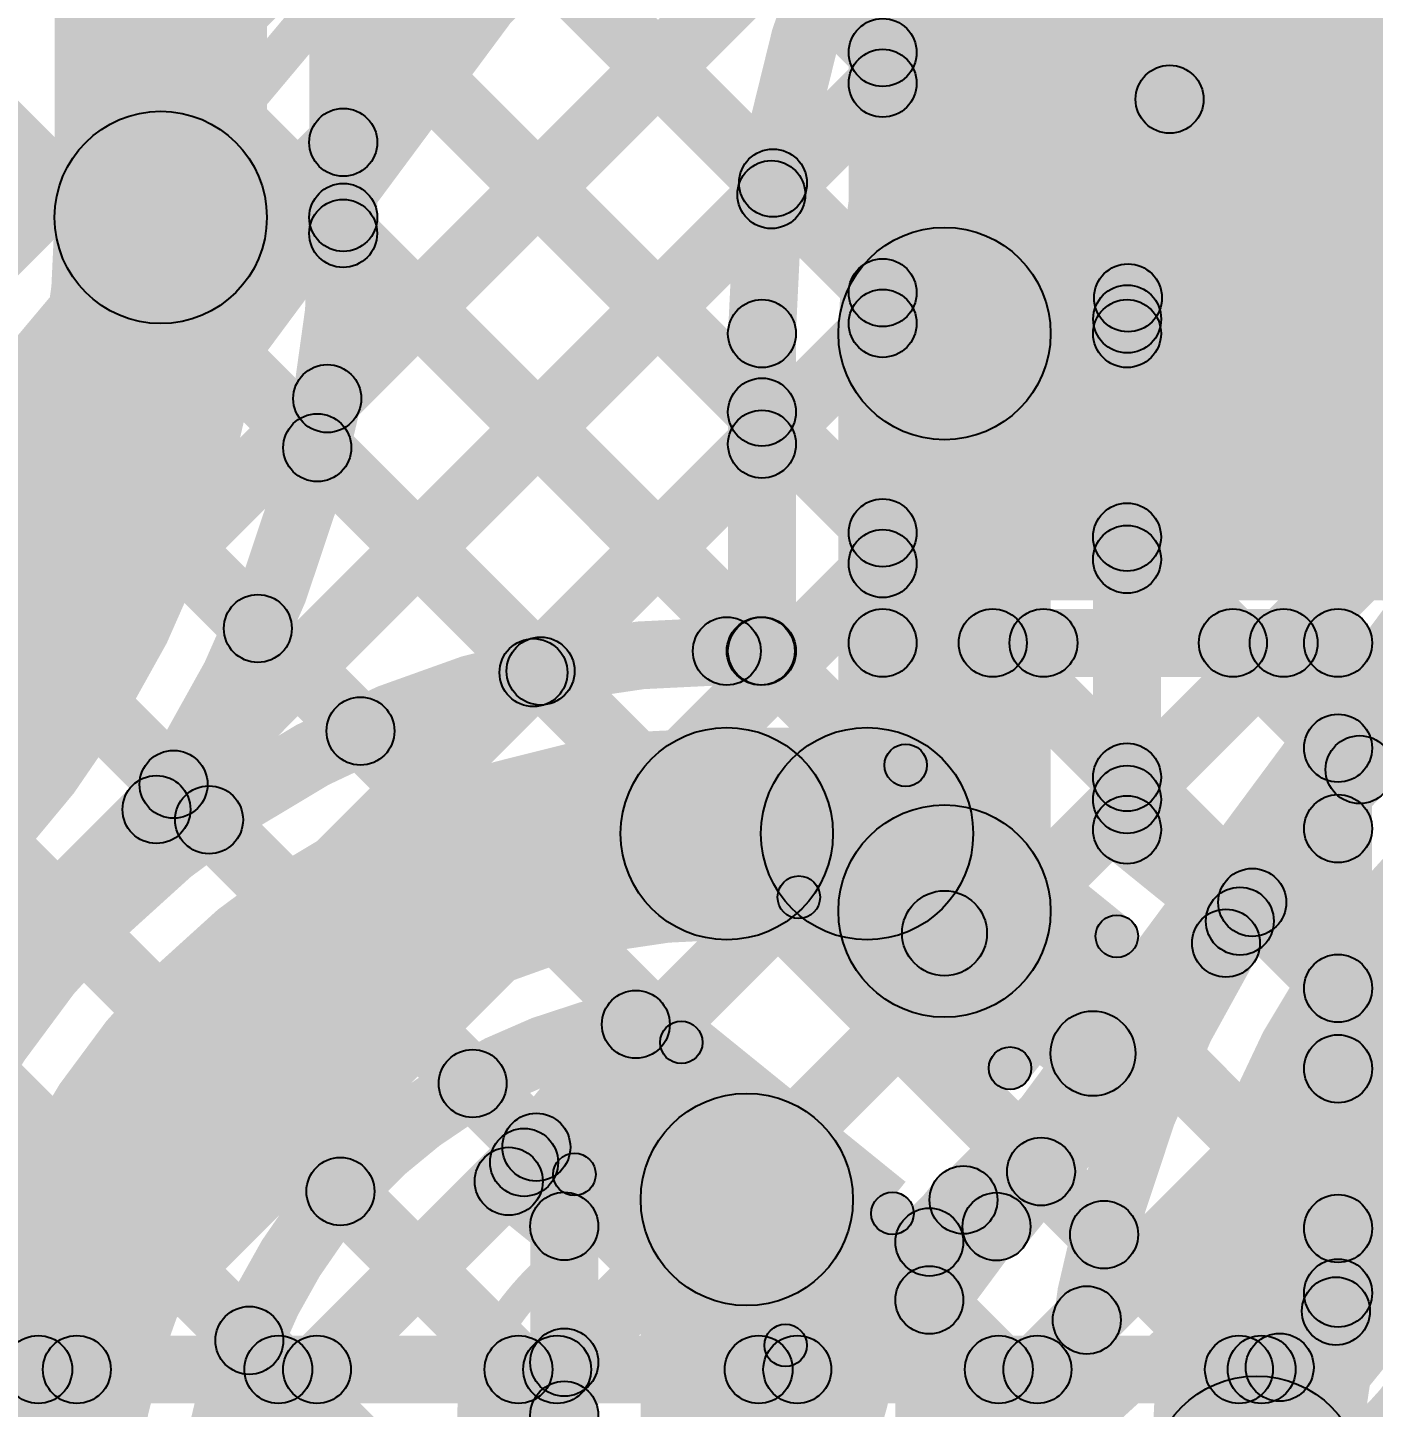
# Model space of a CAD drawing. Header units: millimetres. Extents: x -2.17 to 2.17, y -2.17 to 2.17.
# Drawn here: x 0.9046 to 1.0632, y -0.8411 to -0.6786 of the extents above; entities that cross this region are included whole.
import ezdxf

# ---------------------------------------------------------------- set-up
doc = ezdxf.new("R2010")
doc.units = ezdxf.units.MM
doc.header["$MEASUREMENT"] = 0
for name, color, linetype in [('BottomLayer', 5, 'Continuous'), ('BottomOverlay', 54, 'Continuous'), ('BottomPaste', 16, 'Continuous'), ('BottomSolder', 6, 'Continuous'), ('Mechanical2', 216, 'Continuous'), ('TopLayer', 1, 'Continuous'), ('TopOverlay', 2, 'Continuous'), ('TopPaste', 8, 'Continuous'), ('TopSolder', 216, 'Continuous')]:
    doc.layers.add(name, color=color, linetype=linetype)

# ---------------------------------------------------------------- blocks, each defined once
blk = doc.blocks.new('YS_SBZ9032C03R16_B_31')
at = {"layer": 'BottomLayer'}
blk.add_hatch(color=5, dxfattribs=at).paths.add_polyline_path([(-0.2125984, 0.03543305), (-0.1023622, 0.03543305), (-0.1023622, -0.03543305), (-0.2125984, -0.03543305)])
blk.add_hatch(color=5, dxfattribs=at).paths.add_polyline_path([(-0.2125984, 0.03543305), (-0.1023622, 0.03543305), (-0.1023622, -0.03543305), (-0.2125984, -0.03543305)])
blk.add_hatch(color=5, dxfattribs=at).paths.add_polyline_path([(-0.2125984, 0.03543305), (-0.1023622, 0.03543305), (-0.1023622, -0.03543305), (-0.2125984, -0.03543305)])
at = {"layer": 'BottomPaste'}
blk.add_hatch(color=16, dxfattribs=at).paths.add_polyline_path([(-0.2125984, 0.03543305), (-0.1023622, 0.03543305), (-0.1023622, -0.03543305), (-0.2125984, -0.03543305)])
blk.add_hatch(color=16, dxfattribs=at).paths.add_polyline_path([(-0.2125984, 0.03543305), (-0.1023622, 0.03543305), (-0.1023622, -0.03543305), (-0.2125984, -0.03543305)])
blk.add_hatch(color=16, dxfattribs=at).paths.add_polyline_path([(-0.2125984, 0.03543305), (-0.1023622, 0.03543305), (-0.1023622, -0.03543305), (-0.2125984, -0.03543305)])
at = {"layer": 'BottomSolder'}
blk.add_hatch(color=6, dxfattribs=at).paths.add_polyline_path([(-0.2165984, 0.03943305), (-0.0983622, 0.03943305), (-0.0983622, -0.03943305), (-0.2165984, -0.03943305)])
blk.add_hatch(color=6, dxfattribs=at).paths.add_polyline_path([(-0.2165984, 0.03943305), (-0.0983622, 0.03943305), (-0.0983622, -0.03943305), (-0.2165984, -0.03943305)])
blk.add_hatch(color=6, dxfattribs=at).paths.add_polyline_path([(-0.2165984, 0.03943305), (-0.0983622, 0.03943305), (-0.0983622, -0.03943305), (-0.2165984, -0.03943305)])
at = {"layer": 'BottomOverlay', "const_width": 0.005}
blk.add_lwpolyline([(-0.174266, 0.0445797, -0.1801937058479674), (-0.1026374, 0.1477212)], format="xyb", dxfattribs=at)
blk = doc.blocks.new('WS2812B_M____191')
at = {"layer": 'TopOverlay'}
blk.add_hatch(color=2, dxfattribs=at).paths.add_polyline_path([(-0.06999990178571557, 0.06750000000000064), (-0.06999989821428444, 0.07249999999999936), (0.07000000178571557, 0.07249989999999935), (0.06999999821428443, 0.06749990000000064)])
blk = doc.blocks.new('WS2812B_M____227')
at = {"layer": 'TopOverlay'}
blk.add_hatch(color=2, dxfattribs=at).paths.add_polyline_path([(-0.07, -0.0725), (-0.07, -0.0675), (0.07, -0.0675), (0.07, -0.0725)])
at = {"layer": 'TopSolder'}
blk.add_hatch(color=216, dxfattribs=at).paths.add_polyline_path([(0.03103945, -0.00741725), (0.09809455, -0.00741725), (0.09809455, -0.05478735), (0.03103945, -0.05478735)])
blk = doc.blocks.new('C__0402_365')
at = {"layer": 'TopLayer'}
for points in [[(-0.0275, -0.0125), (-0.0275, 0.0125), (-0.009499999999999998, 0.0125), (-0.009500000000000001, -0.0125)], [(0.009499999999999998, -0.0125), (0.009500000000000001, 0.0125), (0.0275, 0.0125), (0.0275, -0.0125)]]:
    blk.add_hatch(color=1, dxfattribs=at).paths.add_polyline_path(points)
at = {"layer": 'TopOverlay'}
h = blk.add_hatch(color=2, dxfattribs=at)
edge = h.paths.add_edge_path()
edge.add_arc((-0.031, 0.016), 0.0025, 0, 360)
h = blk.add_hatch(color=2, dxfattribs=at)
edge = h.paths.add_edge_path()
edge.add_arc((-0.031, 0.016), 0.0025, 0, 360)
for points in [[(-0.011, 0.0185), (-0.011, 0.0135), (-0.031, 0.0135), (-0.031, 0.0185)], [(0.031, 0.0185), (0.031, 0.0135), (0.011, 0.0135), (0.011, 0.0185)], [(-0.0285, -0.016), (-0.0335, -0.016), (-0.0335, 0.016), (-0.0285, 0.016)], [(0.0335, -0.016), (0.0285, -0.016), (0.0285, 0.016), (0.0335, 0.016)], [(-0.011, -0.0135), (-0.011, -0.0185), (-0.031, -0.0185), (-0.031, -0.0135)], [(0.031, -0.0135), (0.031, -0.0185), (0.011, -0.0185), (0.011, -0.0135)]]:
    blk.add_hatch(color=2, dxfattribs=at).paths.add_polyline_path(points)
h = blk.add_hatch(color=2, dxfattribs=at)
edge = h.paths.add_edge_path()
edge.add_arc((-0.011, 0.016), 0.0025, 0, 360)
h = blk.add_hatch(color=2, dxfattribs=at)
edge = h.paths.add_edge_path()
edge.add_arc((0.011, 0.016), 0.0025, 0, 360)
h = blk.add_hatch(color=2, dxfattribs=at)
edge = h.paths.add_edge_path()
edge.add_arc((0.031, 0.016), 0.0025, 0, 360)
h = blk.add_hatch(color=2, dxfattribs=at)
edge = h.paths.add_edge_path()
edge.add_arc((0.031, 0.016), 0.0025, 0, 360)
h = blk.add_hatch(color=2, dxfattribs=at)
edge = h.paths.add_edge_path()
edge.add_arc((-0.031, -0.016), 0.0025, 0, 360)
h = blk.add_hatch(color=2, dxfattribs=at)
edge = h.paths.add_edge_path()
edge.add_arc((-0.031, -0.016), 0.0025, 0, 360)
h = blk.add_hatch(color=2, dxfattribs=at)
edge = h.paths.add_edge_path()
edge.add_arc((-0.011, -0.016), 0.0025, 0, 360)
h = blk.add_hatch(color=2, dxfattribs=at)
edge = h.paths.add_edge_path()
edge.add_arc((0.011, -0.016), 0.0025, 0, 360)
h = blk.add_hatch(color=2, dxfattribs=at)
edge = h.paths.add_edge_path()
edge.add_arc((0.031, -0.016), 0.0025, 0, 360)
h = blk.add_hatch(color=2, dxfattribs=at)
edge = h.paths.add_edge_path()
edge.add_arc((0.031, -0.016), 0.0025, 0, 360)
at = {"layer": 'TopPaste'}
for points in [[(-0.0275, -0.0125), (-0.0275, 0.0125), (-0.009499999999999998, 0.0125), (-0.009500000000000001, -0.0125)], [(0.009499999999999998, -0.0125), (0.009500000000000001, 0.0125), (0.0275, 0.0125), (0.0275, -0.0125)]]:
    blk.add_hatch(color=8, dxfattribs=at).paths.add_polyline_path(points)
at = {"layer": 'TopSolder'}
for points in [[(-0.0298622, -0.0148622), (-0.0298622, 0.0148622), (-0.007137799999999999, 0.0148622), (-0.007137800000000001, -0.0148622)], [(0.007137799999999999, -0.0148622), (0.007137800000000001, 0.0148622), (0.0298622, 0.0148622), (0.0298622, -0.0148622)]]:
    blk.add_hatch(color=216, dxfattribs=at).paths.add_polyline_path(points)
at = {"layer": 'TopOverlay'}
for centre in [(-0.031, 0.016), (-0.031, 0.016), (-0.011, 0.016), (0.011, 0.016), (0.031, 0.016), (0.031, 0.016), (-0.031, -0.016), (-0.031, -0.016), (-0.011, -0.016), (0.011, -0.016), (0.031, -0.016), (0.031, -0.016)]:
    blk.add_circle(centre, 0.0025, dxfattribs=at)

msp = doc.modelspace()

# ---------------------------------------------------------------- hatches: boundary and pattern name
at = {"layer": 'BottomLayer'}
for points in [[(0.7718560271247461, -0.8394389271247461), (0.7661991728752539, -0.8337820728752539), (1.290014072875254, -0.3099671728752538), (1.295670927124746, -0.3156240271247462)], [(0.8001403271247461, -0.8394389271247461), (0.7944834728752539, -0.8337820728752539), (1.304050372875254, -0.3242151728752538), (1.309707227124746, -0.3298720271247462)], [(0.8284246271247462, -0.8394389271247461), (0.8227677728752538, -0.8337820728752539), (1.332334672875254, -0.3242151728752538), (1.337991527124746, -0.3298720271247462)], [(0.8374550728752539, -0.5192633271247461), (0.8431119271247461, -0.5136064728752538), (1.008190627124746, -0.6786851728752539), (1.002533772875254, -0.6843420271247461)], [(0.8276914728752539, -0.5377840271247462), (0.8333483271247462, -0.5321271728752539), (1.008190627124746, -0.7069694728752538), (1.002533772875254, -0.7126263271247462)], [(0.8137110728752539, -0.5520879271247462), (0.8193679271247462, -0.5464310728752538), (1.008190627124746, -0.7352537728752538), (1.002533772875254, -0.7409106271247461)], [(0.7614934728752538, -0.5564389271247462), (0.7671503271247462, -0.5507820728752538), (1.050150327124746, -0.8337820728752539), (1.044493472875254, -0.8394389271247461)], [(0.7897777728752539, -0.5564389271247462), (0.7954346271247461, -0.5507820728752538), (1.061828427124746, -0.8171758728752538), (1.056171572875254, -0.8228327271247461)], [(0.7388253728752538, -0.5620551271247461), (0.7444822271247461, -0.5563982728752539), (1.021866027124746, -0.8337820728752539), (1.016209172875254, -0.8394389271247461)], [(0.8158093728752539, -0.6673234271247461), (0.8214662271247462, -0.6616665728752539), (0.9935817271247461, -0.8337820728752539), (0.9879248728752539, -0.8394389271247461)], [(1.0093622, -0.7510436), (1.0013622, -0.7510436), (1.0013622, -0.6621774), (1.0093622, -0.6621774)], [(1.0093622, -0.7510436), (1.0013622, -0.7510436), (1.0013622, -0.6621774), (1.0093622, -0.6621774)], [(1.0093622, -0.7510436), (1.0013622, -0.7510436), (1.0013622, -0.6621774), (1.0093622, -0.6621774)], [(0.8567089271247461, -0.8394389271247461), (0.8510520728752539, -0.8337820728752539), (1.002533772875254, -0.6823003728752538), (1.008190627124746, -0.6879572271247462)], [(0.8158093728752539, -0.6956077271247462), (0.8214662271247462, -0.6899508728752538), (0.9652974271247462, -0.8337820728752539), (0.9596405728752538, -0.8394389271247461)], [(0.8849932271247462, -0.8394389271247461), (0.8793363728752539, -0.8337820728752539), (1.002533772875254, -0.7105846728752538), (1.008190627124746, -0.7162415271247461)], [(0.8158093728752539, -0.7238920271247461), (0.8214662271247462, -0.7182351728752538), (0.9370131271247462, -0.8337820728752539), (0.9313562728752539, -0.8394389271247461)], [(0.9132775271247462, -0.8394389271247461), (0.9076206728752538, -0.8337820728752539), (1.002533772875254, -0.7388689728752539), (1.008190627124746, -0.7445258271247461)], [(0.8158093728752539, -0.7521763271247461), (0.8214662271247462, -0.7465194728752539), (0.9087288271247461, -0.8337820728752539), (0.9030719728752539, -0.8394389271247461)], [(1.0053622, -0.7550436), (1.0053622, -0.7470436), (1.059, -0.7470436), (1.059, -0.7550436)], [(1.0053622, -0.7550436), (1.0053622, -0.7470436), (1.059, -0.7470436), (1.059, -0.7550436)], [(1.0053622, -0.7550436), (1.0053622, -0.7470436), (1.059, -0.7470436), (1.059, -0.7550436)], [(0.9415618271247461, -0.8394389271247461), (0.9359049728752539, -0.8337820728752539), (1.021471872875254, -0.7482151728752539), (1.027128727124746, -0.7538720271247461)], [(0.9698461271247462, -0.8394389271247461), (0.9641892728752539, -0.8337820728752539), (1.049756172875254, -0.7482151728752539), (1.055413027124746, -0.7538720271247461)], [(1.015495172875254, -0.7538720271247461), (1.021152027124746, -0.7482151728752539), (1.061828427124746, -0.7888915728752539), (1.056171572875254, -0.7945484271247462)], [(1.043779472875254, -0.7538720271247461), (1.049436327124746, -0.7482151728752539), (1.061828427124746, -0.7606072728752539), (1.056171572875254, -0.7662641271247461)], [(1.063, -0.8276105), (1.055, -0.8276105), (1.055, -0.7510436), (1.063, -0.7510436)], [(0.9981304271247461, -0.8394389271247461), (0.9924735728752538, -0.8337820728752539), (1.056171572875254, -0.7700840728752538), (1.061828427124746, -0.7757409271247462)], [(1.026414727124746, -0.8394389271247461), (1.020757872875254, -0.8337820728752539), (1.056171572875254, -0.7983683728752539), (1.061828427124746, -0.8040252271247461)], [(1.054953527124746, -0.8391844271247462), (1.049296672875254, -0.8335275728752538), (1.055917072875254, -0.8269071728752538), (1.061573927124746, -0.8325640271247462)], [(0.626, -0.8406105), (0.626, -0.8326105), (1.05, -0.8326105), (1.05, -0.8406105)]]:
    msp.add_hatch(color=5, dxfattribs=at).paths.add_polyline_path(points)
h = msp.add_hatch(color=5, dxfattribs=at)
edge = h.paths.add_edge_path()
edge.add_arc((1.0053622, -0.6815136), 0.004, 0, 360)
h = msp.add_hatch(color=5, dxfattribs=at)
edge = h.paths.add_edge_path()
edge.add_arc((1.0053622, -0.6851288), 0.004, 0, 360)
h = msp.add_hatch(color=5, dxfattribs=at)
edge = h.paths.add_edge_path()
edge.add_arc((1.0053622, -0.7097979), 0.004, 0, 360)
h = msp.add_hatch(color=5, dxfattribs=at)
edge = h.paths.add_edge_path()
edge.add_arc((1.0053622, -0.7134131), 0.004, 0, 360)
h = msp.add_hatch(color=5, dxfattribs=at)
edge = h.paths.add_edge_path()
edge.add_arc((1.0053622, -0.7380822), 0.004, 0, 360)
h = msp.add_hatch(color=5, dxfattribs=at)
edge = h.paths.add_edge_path()
edge.add_arc((1.0053622, -0.7416974), 0.004, 0, 360)
h = msp.add_hatch(color=5, dxfattribs=at)
edge = h.paths.add_edge_path()
edge.add_arc((1.0053622, -0.7510436), 0.004, 0, 360)
h = msp.add_hatch(color=5, dxfattribs=at)
edge = h.paths.add_edge_path()
edge.add_arc((1.0053622, -0.7510436), 0.004, 0, 360)
h = msp.add_hatch(color=5, dxfattribs=at)
edge = h.paths.add_edge_path()
edge.add_arc((1.0053622, -0.7510436), 0.004, 0, 360)
h = msp.add_hatch(color=5, dxfattribs=at)
edge = h.paths.add_edge_path()
edge.add_arc((1.0053622, -0.7510436), 0.004, 0, 360)
h = msp.add_hatch(color=5, dxfattribs=at)
edge = h.paths.add_edge_path()
edge.add_arc((1.0053622, -0.7510436), 0.004, 0, 360)
h = msp.add_hatch(color=5, dxfattribs=at)
edge = h.paths.add_edge_path()
edge.add_arc((1.0053622, -0.7510436), 0.004, 0, 360)
h = msp.add_hatch(color=5, dxfattribs=at)
edge = h.paths.add_edge_path()
edge.add_arc((1.0183236, -0.7510436), 0.004, 0, 360)
h = msp.add_hatch(color=5, dxfattribs=at)
edge = h.paths.add_edge_path()
edge.add_arc((1.0243003, -0.7510436), 0.004, 0, 360)
h = msp.add_hatch(color=5, dxfattribs=at)
edge = h.paths.add_edge_path()
edge.add_arc((1.0466079, -0.7510436), 0.004, 0, 360)
h = msp.add_hatch(color=5, dxfattribs=at)
edge = h.paths.add_edge_path()
edge.add_arc((1.0525846, -0.7510436), 0.004, 0, 360)
h = msp.add_hatch(color=5, dxfattribs=at)
edge = h.paths.add_edge_path()
edge.add_arc((1.059, -0.7510436), 0.004, 0, 360)
h = msp.add_hatch(color=5, dxfattribs=at)
edge = h.paths.add_edge_path()
edge.add_arc((1.059, -0.7510436), 0.004, 0, 360)
h = msp.add_hatch(color=5, dxfattribs=at)
edge = h.paths.add_edge_path()
edge.add_arc((1.059, -0.7510436), 0.004, 0, 360)
h = msp.add_hatch(color=5, dxfattribs=at)
edge = h.paths.add_edge_path()
edge.add_arc((1.059, -0.7510436), 0.004, 0, 360)
h = msp.add_hatch(color=5, dxfattribs=at)
edge = h.paths.add_edge_path()
edge.add_arc((1.059, -0.7634357), 0.004, 0, 360)
h = msp.add_hatch(color=5, dxfattribs=at)
edge = h.paths.add_edge_path()
edge.add_arc((1.059, -0.7729125), 0.004, 0, 360)
h = msp.add_hatch(color=5, dxfattribs=at)
edge = h.paths.add_edge_path()
edge.add_arc((1.059, -0.79172), 0.004, 0, 360)
h = msp.add_hatch(color=5, dxfattribs=at)
edge = h.paths.add_edge_path()
edge.add_arc((1.059, -0.8011968), 0.004, 0, 360)
h = msp.add_hatch(color=5, dxfattribs=at)
edge = h.paths.add_edge_path()
edge.add_arc((1.059, -0.8200043), 0.004, 0, 360)
h = msp.add_hatch(color=5, dxfattribs=at)
edge = h.paths.add_edge_path()
edge.add_arc((1.059, -0.8276105), 0.004, 0, 360)
h = msp.add_hatch(color=5, dxfattribs=at)
edge = h.paths.add_edge_path()
edge.add_arc((1.059, -0.8276105), 0.004, 0, 360)
h = msp.add_hatch(color=5, dxfattribs=at)
edge = h.paths.add_edge_path()
edge.add_arc((1.0587455, -0.8297356), 0.004, 0, 360)
h = msp.add_hatch(color=5, dxfattribs=at)
edge = h.paths.add_edge_path()
edge.add_arc((0.9059004, -0.8366105), 0.004, 0, 360)
h = msp.add_hatch(color=5, dxfattribs=at)
edge = h.paths.add_edge_path()
edge.add_arc((0.9104491, -0.8366105), 0.004, 0, 360)
h = msp.add_hatch(color=5, dxfattribs=at)
edge = h.paths.add_edge_path()
edge.add_arc((0.9341847, -0.8366105), 0.004, 0, 360)
h = msp.add_hatch(color=5, dxfattribs=at)
edge = h.paths.add_edge_path()
edge.add_arc((0.9387334, -0.8366105), 0.004, 0, 360)
h = msp.add_hatch(color=5, dxfattribs=at)
edge = h.paths.add_edge_path()
edge.add_arc((0.962469, -0.8366105), 0.004, 0, 360)
h = msp.add_hatch(color=5, dxfattribs=at)
edge = h.paths.add_edge_path()
edge.add_arc((0.9670177, -0.8366105), 0.004, 0, 360)
h = msp.add_hatch(color=5, dxfattribs=at)
edge = h.paths.add_edge_path()
edge.add_arc((0.9907533, -0.8366105), 0.004, 0, 360)
h = msp.add_hatch(color=5, dxfattribs=at)
edge = h.paths.add_edge_path()
edge.add_arc((0.995302, -0.8366105), 0.004, 0, 360)
h = msp.add_hatch(color=5, dxfattribs=at)
edge = h.paths.add_edge_path()
edge.add_arc((1.0190376, -0.8366105), 0.004, 0, 360)
h = msp.add_hatch(color=5, dxfattribs=at)
edge = h.paths.add_edge_path()
edge.add_arc((1.0235863, -0.8366105), 0.004, 0, 360)
h = msp.add_hatch(color=5, dxfattribs=at)
edge = h.paths.add_edge_path()
edge.add_arc((1.0473219, -0.8366105), 0.004, 0, 360)
h = msp.add_hatch(color=5, dxfattribs=at)
edge = h.paths.add_edge_path()
edge.add_arc((1.05, -0.8366105), 0.004, 0, 360)
h = msp.add_hatch(color=5, dxfattribs=at)
edge = h.paths.add_edge_path()
edge.add_arc((1.05, -0.8366105), 0.004, 0, 360)
h = msp.add_hatch(color=5, dxfattribs=at)
edge = h.paths.add_edge_path()
edge.add_arc((1.0521251, -0.836356), 0.004, 0, 360)
at = {"layer": 'TopLayer'}
for points in [[(0.9328286, -0.7009334), (0.9078286, -0.7009334), (0.9078286, -0.6381415), (0.9328286, -0.6381415)], [(0.9446570271247462, -0.6949222271247462), (0.9390001728752538, -0.6892653728752538), (0.9867639728752539, -0.6415015728752539), (0.9924208271247461, -0.6471584271247461)], [(0.9427697271247462, -0.7250938271247461), (0.9371128728752539, -0.7194369728752539), (1.003393972875254, -0.6531558728752539), (1.009050827124746, -0.6588127271247461)], [(0.9502670728752538, -0.6603594271247462), (0.9559239271247462, -0.6547025728752539), (0.9952717271247461, -0.6940503728752538), (0.9896148728752538, -0.6997072271247461)], [(1.036989527124746, -0.7157269271247462), (1.031332672875254, -0.7100700728752538), (1.087064572875254, -0.6543381728752539), (1.092721427124746, -0.6599950271247461)], [(0.9458286, -0.7009334), (0.9378286, -0.7009334), (0.9378286, -0.6649235), (0.9458286, -0.6649235)], [(1.046201972875254, -0.6714414271247462), (1.051858827124746, -0.6657845728752538), (1.095335327124746, -0.7092610728752539), (1.089678472875254, -0.7149179271247461)], [(0.9390001728752538, -0.6773768271247461), (0.9446570271247462, -0.6717199728752539), (0.9939708271247462, -0.7210337728752538), (0.9883139728752539, -0.7266906271247462)], [(1.036970827124746, -0.7440299271247461), (1.031313972875254, -0.7383730728752539), (1.087064572875254, -0.6826224728752539), (1.092721427124746, -0.6882793271247462)], [(1.036322972875254, -0.6898467271247462), (1.041979827124746, -0.6841898728752539), (1.096748227124746, -0.7389582728752538), (1.091091372875254, -0.7446151271247461)], [(0.9226548271247461, -0.7734930271247461), (0.9169979728752539, -0.7678361728752539), (0.9894217728752539, -0.6954123728752538), (0.9950786271247462, -0.7010692271247462)], [(0.9389855728752539, -0.7056465271247462), (0.9446424271247461, -0.6999896728752538), (0.9938324271247462, -0.7491796728752539), (0.9881755728752538, -0.7548365271247461)], [(1.031426672875254, -0.7132347271247461), (1.037083527124746, -0.7075778728752539), (1.079343827124746, -0.7498381728752539), (1.073686972875254, -0.7554950271247461)], [(1.036970827124746, -0.7723142271247462), (1.031313972875254, -0.7666573728752538), (1.089480172875254, -0.7084911728752539), (1.095137027124746, -0.7141480271247461)], [(0.9951424, -0.7520081), (0.9871424, -0.7520081), (0.9871424, -0.7146105), (0.9951424, -0.7146105)], [(1.0251424, -0.7826269), (1.0001424, -0.7826269), (1.0001424, -0.7146105), (1.0251424, -0.7146105)], [(1.0381424, -0.7730482), (1.0301424, -0.7730482), (1.0301424, -0.7146105), (1.0381424, -0.7146105)], [(0.9359350728752539, -0.7308803271247462), (0.9415919271247462, -0.7252234728752539), (0.9678981271247461, -0.7515296728752539), (0.9622412728752539, -0.7571865271247461)], [(0.9670603271247461, -0.7573718271247462), (0.9614034728752539, -0.7517149728752539), (0.9883139728752539, -0.7248044728752538), (0.9939708271247462, -0.7304613271247461)], [(1.031313972875254, -0.7414063271247462), (1.036970827124746, -0.7357494728752538), (1.064357827124746, -0.7631364728752539), (1.058700972875254, -0.7687933271247461)], [(0.9289403728752539, -0.7521699271247462), (0.9345972271247461, -0.7465130728752538), (0.9466847271247462, -0.7586005728752538), (0.9410278728752538, -0.7642574271247461)], [(0.987, -0.7560081), (0.987, -0.7480081), (0.9911424, -0.7480081), (0.9911424, -0.7560081)], [(0.987, -0.7860081), (0.987, -0.7610081), (1.0035236, -0.7610081), (1.0035236, -0.7860081)], [(0.9190124728752539, -0.7705263271247461), (0.9246693271247461, -0.7648694728752539), (0.9288500271247462, -0.7690501728752539), (0.9231931728752538, -0.7747070271247462)], [(1.031313972875254, -0.7696906271247461), (1.036970827124746, -0.7640337728752539), (1.051717627124746, -0.7787805728752538), (1.046060772875254, -0.7844374271247462)], [(1.031625119190465, -0.7761567844569425), (1.036659680809535, -0.7699396155430575), (1.049947180809536, -0.7806996155430574), (1.044912619190465, -0.7869167844569425)], [(1.009495800950133, -0.7891190321600151), (1.015788999049867, -0.7813475678399848), (1.033274799049867, -0.7955072678399848), (1.026981600950133, -0.8032787321600151)], [(1.02187098172951, -0.8223018841776323), (1.01565381827049, -0.8172673158223678), (1.04268631827049, -0.7838850158223677), (1.04890348172951, -0.7889195841776323)], [(0.9644297810937703, -0.8169631849627036), (0.9582126189062298, -0.8119286150372964), (0.9731789189062298, -0.7934468150372964), (0.9793960810937703, -0.7984813849627036)], [(0.9542435728752539, -0.8057574271247462), (0.9599004271247461, -0.8001005728752538), (0.9674015271247461, -0.8076016728752539), (0.9617446728752539, -0.8132585271247461)], [(0.9297441271247462, -0.8512566271247461), (0.9240872728752538, -0.8455997728752539), (0.9602944728752538, -0.8093925728752539), (0.9659513271247462, -0.8150494271247462)], [(1.021184272875254, -0.8161295271247462), (1.026841127124746, -0.8104726728752538), (1.034269627124746, -0.8179011728752539), (1.028612772875254, -0.8235580271247461)], [(0.9588039104952419, -0.8175544774156734), (0.963838489504758, -0.8113373225843266), (0.970374889504758, -0.8166304225843266), (0.9653403104952419, -0.8228475774156734)], [(0.9386678728752539, -0.8184660271247461), (0.9443247271247461, -0.8128091728752539), (0.9706860271247462, -0.8391704728752538), (0.9650291728752538, -0.8448273271247462)], [(1.012359456035447, -0.8197467142930445), (1.017393943964553, -0.8135294857069556), (1.021279643964553, -0.8166759857069555), (1.016245156035447, -0.8228932142930444)], [(1.013966190007012, -0.824118573955751), (1.007749009992988, -0.819084026044249), (1.011768109992988, -0.814120826044249), (1.017985290007012, -0.819155373955751)], [(1.0018576, -0.8599861), (0.9768576, -0.8599861), (0.9768576, -0.8165941), (1.0018576, -0.8165941)], [(0.9718576, -0.8599861), (0.9638576, -0.8599861), (0.9638576, -0.819739), (0.9718576, -0.819739)], [(1.0148576, -0.8599861), (1.0068576, -0.8599861), (1.0068576, -0.8216013), (1.0148576, -0.8216013)], [(1.008029172875254, -0.8312587271247461), (1.013686027124746, -0.8256018728752539), (1.030797427124746, -0.8427132728752539), (1.025140572875254, -0.8483701271247461)], [(1.013686027124746, -0.8521676271247461), (1.008029172875254, -0.8465107728752539), (1.026571672875254, -0.8279682728752539), (1.032228527124746, -0.8336251271247461)], [(0.9279377728752538, -0.8360202271247461), (0.9335946271247462, -0.8303633728752539), (0.9721024271247461, -0.8688711728752538), (0.9664455728752539, -0.8745280271247462)], [(0.9293284271247462, -0.8799566271247461), (0.9236715728752538, -0.8742997728752538), (0.9650291728752538, -0.8329421728752539), (0.9706860271247462, -0.8385990271247461)]]:
    msp.add_hatch(color=1, dxfattribs=at).paths.add_polyline_path(points)
h = msp.add_hatch(color=1, dxfattribs=at)
edge = h.paths.add_edge_path()
edge.add_arc((1.0391514, -0.6870183), 0.004, 0, 360)
h = msp.add_hatch(color=1, dxfattribs=at)
edge = h.paths.add_edge_path()
edge.add_arc((0.9203286, -0.7009334), 0.0125, 0, 360)
h = msp.add_hatch(color=1, dxfattribs=at)
edge = h.paths.add_edge_path()
edge.add_arc((0.9203286, -0.7009334), 0.0125, 0, 360)
h = msp.add_hatch(color=1, dxfattribs=at)
edge = h.paths.add_edge_path()
edge.add_arc((0.9418286, -0.6920938), 0.004, 0, 360)
h = msp.add_hatch(color=1, dxfattribs=at)
edge = h.paths.add_edge_path()
edge.add_arc((0.9924433, -0.6968788), 0.004, 0, 360)
h = msp.add_hatch(color=1, dxfattribs=at)
edge = h.paths.add_edge_path()
edge.add_arc((0.9922502, -0.6982408), 0.004, 0, 360)
h = msp.add_hatch(color=1, dxfattribs=at)
edge = h.paths.add_edge_path()
edge.add_arc((0.9418286, -0.7009334), 0.004, 0, 360)
h = msp.add_hatch(color=1, dxfattribs=at)
edge = h.paths.add_edge_path()
edge.add_arc((0.9418286, -0.7009334), 0.004, 0, 360)
h = msp.add_hatch(color=1, dxfattribs=at)
edge = h.paths.add_edge_path()
edge.add_arc((0.941814, -0.7028181), 0.004, 0, 360)
h = msp.add_hatch(color=1, dxfattribs=at)
edge = h.paths.add_edge_path()
edge.add_arc((1.0126424, -0.7146105), 0.0125, 0, 360)
h = msp.add_hatch(color=1, dxfattribs=at)
edge = h.paths.add_edge_path()
edge.add_arc((1.0126424, -0.7146105), 0.0125, 0, 360)
h = msp.add_hatch(color=1, dxfattribs=at)
edge = h.paths.add_edge_path()
edge.add_arc((1.0342551, -0.7104063), 0.004, 0, 360)
h = msp.add_hatch(color=1, dxfattribs=at)
edge = h.paths.add_edge_path()
edge.add_arc((1.0341611, -0.7128985), 0.004, 0, 360)
h = msp.add_hatch(color=1, dxfattribs=at)
edge = h.paths.add_edge_path()
edge.add_arc((0.9911424, -0.7146105), 0.004, 0, 360)
h = msp.add_hatch(color=1, dxfattribs=at)
edge = h.paths.add_edge_path()
edge.add_arc((0.9911424, -0.7146105), 0.004, 0, 360)
h = msp.add_hatch(color=1, dxfattribs=at)
edge = h.paths.add_edge_path()
edge.add_arc((1.0341424, -0.7146105), 0.004, 0, 360)
h = msp.add_hatch(color=1, dxfattribs=at)
edge = h.paths.add_edge_path()
edge.add_arc((1.0341424, -0.7146105), 0.004, 0, 360)
h = msp.add_hatch(color=1, dxfattribs=at)
edge = h.paths.add_edge_path()
edge.add_arc((0.9399413, -0.7222654), 0.004, 0, 360)
h = msp.add_hatch(color=1, dxfattribs=at)
edge = h.paths.add_edge_path()
edge.add_arc((0.9911424, -0.7238622), 0.004, 0, 360)
h = msp.add_hatch(color=1, dxfattribs=at)
edge = h.paths.add_edge_path()
edge.add_arc((0.9387635, -0.7280519), 0.004, 0, 360)
h = msp.add_hatch(color=1, dxfattribs=at)
edge = h.paths.add_edge_path()
edge.add_arc((0.9911424, -0.7276329), 0.004, 0, 360)
h = msp.add_hatch(color=1, dxfattribs=at)
edge = h.paths.add_edge_path()
edge.add_arc((1.0341424, -0.7385779), 0.004, 0, 360)
h = msp.add_hatch(color=1, dxfattribs=at)
edge = h.paths.add_edge_path()
edge.add_arc((1.0341424, -0.7412015), 0.004, 0, 360)
h = msp.add_hatch(color=1, dxfattribs=at)
edge = h.paths.add_edge_path()
edge.add_arc((0.9317688, -0.7493415), 0.004, 0, 360)
h = msp.add_hatch(color=1, dxfattribs=at)
edge = h.paths.add_edge_path()
edge.add_arc((0.987, -0.7520081), 0.004, 0, 360)
h = msp.add_hatch(color=1, dxfattribs=at)
edge = h.paths.add_edge_path()
edge.add_arc((0.987, -0.7520081), 0.004, 0, 360)
h = msp.add_hatch(color=1, dxfattribs=at)
edge = h.paths.add_edge_path()
edge.add_arc((0.991004, -0.7520081), 0.004, 0, 360)
h = msp.add_hatch(color=1, dxfattribs=at)
edge = h.paths.add_edge_path()
edge.add_arc((0.9911424, -0.7520081), 0.004, 0, 360)
h = msp.add_hatch(color=1, dxfattribs=at)
edge = h.paths.add_edge_path()
edge.add_arc((0.9911424, -0.7520081), 0.004, 0, 360)
h = msp.add_hatch(color=1, dxfattribs=at)
edge = h.paths.add_edge_path()
edge.add_arc((0.9642319, -0.7545434), 0.004, 0, 360)
h = msp.add_hatch(color=1, dxfattribs=at)
edge = h.paths.add_edge_path()
edge.add_arc((0.9650697, -0.7543581), 0.004, 0, 360)
h = msp.add_hatch(color=1, dxfattribs=at)
edge = h.paths.add_edge_path()
edge.add_arc((0.9438563, -0.761429), 0.004, 0, 360)
h = msp.add_hatch(color=1, dxfattribs=at)
edge = h.paths.add_edge_path()
edge.add_arc((0.987, -0.7735081), 0.0125, 0, 360)
h = msp.add_hatch(color=1, dxfattribs=at)
edge = h.paths.add_edge_path()
edge.add_arc((0.987, -0.7735081), 0.0125, 0, 360)
h = msp.add_hatch(color=1, dxfattribs=at)
edge = h.paths.add_edge_path()
edge.add_arc((1.0035236, -0.7735081), 0.0125, 0, 360)
h = msp.add_hatch(color=1, dxfattribs=at)
edge = h.paths.add_edge_path()
edge.add_arc((1.0035236, -0.7735081), 0.0125, 0, 360)
h = msp.add_hatch(color=1, dxfattribs=at)
edge = h.paths.add_edge_path()
edge.add_arc((1.0615294, -0.7659649), 0.004, 0, 360)
h = msp.add_hatch(color=1, dxfattribs=at)
edge = h.paths.add_edge_path()
edge.add_arc((0.9218409, -0.7676979), 0.004, 0, 360)
h = msp.add_hatch(color=1, dxfattribs=at)
edge = h.paths.add_edge_path()
edge.add_arc((1.0341424, -0.7668622), 0.004, 0, 360)
h = msp.add_hatch(color=1, dxfattribs=at)
edge = h.paths.add_edge_path()
edge.add_arc((0.9198264, -0.7706646), 0.004, 0, 360)
h = msp.add_hatch(color=1, dxfattribs=at)
edge = h.paths.add_edge_path()
edge.add_arc((1.0341424, -0.7694858), 0.004, 0, 360)
h = msp.add_hatch(color=1, dxfattribs=at)
edge = h.paths.add_edge_path()
edge.add_arc((0.9260216, -0.7718786), 0.004, 0, 360)
h = msp.add_hatch(color=1, dxfattribs=at)
edge = h.paths.add_edge_path()
edge.add_arc((1.0126424, -0.7826269), 0.0125, 0, 360)
h = msp.add_hatch(color=1, dxfattribs=at)
edge = h.paths.add_edge_path()
edge.add_arc((1.0126424, -0.7826269), 0.0125, 0, 360)
h = msp.add_hatch(color=1, dxfattribs=at)
edge = h.paths.add_edge_path()
edge.add_arc((1.0341424, -0.7730482), 0.004, 0, 360)
h = msp.add_hatch(color=1, dxfattribs=at)
edge = h.paths.add_edge_path()
edge.add_arc((1.0341424, -0.7730482), 0.004, 0, 360)
h = msp.add_hatch(color=1, dxfattribs=at)
edge = h.paths.add_edge_path()
edge.add_arc((1.0488892, -0.781609), 0.004, 0, 360)
h = msp.add_hatch(color=1, dxfattribs=at)
edge = h.paths.add_edge_path()
edge.add_arc((1.0474299, -0.7838082), 0.004, 0, 360)
h = msp.add_hatch(color=1, dxfattribs=at)
edge = h.paths.add_edge_path()
edge.add_arc((1.0474299, -0.7838082), 0.004, 0, 360)
h = msp.add_hatch(color=1, dxfattribs=at)
edge = h.paths.add_edge_path()
edge.add_arc((1.0474299, -0.7838082), 0.004, 0, 360)
h = msp.add_hatch(color=1, dxfattribs=at)
edge = h.paths.add_edge_path()
edge.add_arc((1.0126424, -0.7852333), 0.005, 0, 360)
h = msp.add_hatch(color=1, dxfattribs=at)
edge = h.paths.add_edge_path()
edge.add_arc((1.0457949, -0.7864023), 0.004, 0, 360)
h = msp.add_hatch(color=1, dxfattribs=at)
edge = h.paths.add_edge_path()
edge.add_arc((1.0457949, -0.7864023), 0.004, 0, 360)
h = msp.add_hatch(color=1, dxfattribs=at)
edge = h.paths.add_edge_path()
edge.add_arc((1.0457949, -0.7864023), 0.004, 0, 360)
h = msp.add_hatch(color=1, dxfattribs=at)
edge = h.paths.add_edge_path()
edge.add_arc((0.9762875, -0.7959641), 0.004, 0, 360)
h = msp.add_hatch(color=1, dxfattribs=at)
edge = h.paths.add_edge_path()
edge.add_arc((0.9762875, -0.7959641), 0.004, 0, 360)
h = msp.add_hatch(color=1, dxfattribs=at)
edge = h.paths.add_edge_path()
edge.add_arc((1.0301282, -0.799393), 0.005, 0, 360)
h = msp.add_hatch(color=1, dxfattribs=at)
edge = h.paths.add_edge_path()
edge.add_arc((0.957072, -0.802929), 0.004, 0, 360)
h = msp.add_hatch(color=1, dxfattribs=at)
edge = h.paths.add_edge_path()
edge.add_arc((0.9893576, -0.8165941), 0.0125, 0, 360)
h = msp.add_hatch(color=1, dxfattribs=at)
edge = h.paths.add_edge_path()
edge.add_arc((0.9645731, -0.8104301), 0.004, 0, 360)
h = msp.add_hatch(color=1, dxfattribs=at)
edge = h.paths.add_edge_path()
edge.add_arc((0.9631229, -0.812221), 0.004, 0, 360)
h = msp.add_hatch(color=1, dxfattribs=at)
edge = h.paths.add_edge_path()
edge.add_arc((0.9613212, -0.8144459), 0.004, 0, 360)
h = msp.add_hatch(color=1, dxfattribs=at)
edge = h.paths.add_edge_path()
edge.add_arc((0.9613212, -0.8144459), 0.004, 0, 360)
h = msp.add_hatch(color=1, dxfattribs=at)
edge = h.paths.add_edge_path()
edge.add_arc((1.0240127, -0.8133011), 0.004, 0, 360)
h = msp.add_hatch(color=1, dxfattribs=at)
edge = h.paths.add_edge_path()
edge.add_arc((0.9414963, -0.8156376), 0.004, 0, 360)
h = msp.add_hatch(color=1, dxfattribs=at)
edge = h.paths.add_edge_path()
edge.add_arc((1.0148767, -0.8166381), 0.004, 0, 360)
h = msp.add_hatch(color=1, dxfattribs=at)
edge = h.paths.add_edge_path()
edge.add_arc((1.0148767, -0.8166381), 0.004, 0, 360)
h = msp.add_hatch(color=1, dxfattribs=at)
edge = h.paths.add_edge_path()
edge.add_arc((0.9678576, -0.819739), 0.004, 0, 360)
h = msp.add_hatch(color=1, dxfattribs=at)
edge = h.paths.add_edge_path()
edge.add_arc((0.9678576, -0.819739), 0.004, 0, 360)
h = msp.add_hatch(color=1, dxfattribs=at)
edge = h.paths.add_edge_path()
edge.add_arc((1.0187624, -0.8197846), 0.004, 0, 360)
h = msp.add_hatch(color=1, dxfattribs=at)
edge = h.paths.add_edge_path()
edge.add_arc((1.0187624, -0.8197846), 0.004, 0, 360)
h = msp.add_hatch(color=1, dxfattribs=at)
edge = h.paths.add_edge_path()
edge.add_arc((1.0314412, -0.8207296), 0.004, 0, 360)
h = msp.add_hatch(color=1, dxfattribs=at)
edge = h.paths.add_edge_path()
edge.add_arc((1.0108576, -0.8216013), 0.004, 0, 360)
h = msp.add_hatch(color=1, dxfattribs=at)
edge = h.paths.add_edge_path()
edge.add_arc((1.0108576, -0.8216013), 0.004, 0, 360)
h = msp.add_hatch(color=1, dxfattribs=at)
edge = h.paths.add_edge_path()
edge.add_arc((1.0108576, -0.8284303), 0.004, 0, 360)
h = msp.add_hatch(color=1, dxfattribs=at)
edge = h.paths.add_edge_path()
edge.add_arc((1.0294001, -0.8307967), 0.004, 0, 360)
h = msp.add_hatch(color=1, dxfattribs=at)
edge = h.paths.add_edge_path()
edge.add_arc((0.9307662, -0.8331918), 0.004, 0, 360)
h = msp.add_hatch(color=1, dxfattribs=at)
edge = h.paths.add_edge_path()
edge.add_arc((0.9678576, -0.8357706), 0.004, 0, 360)
h = msp.add_hatch(color=1, dxfattribs=at)
edge = h.paths.add_edge_path()
edge.add_arc((0.9678576, -0.8419989), 0.004, 0, 360)
h = msp.add_hatch(color=1, dxfattribs=at)
edge = h.paths.add_edge_path()
edge.add_arc((1.0493914, -0.8498846), 0.0125, 0, 360)
h = msp.add_hatch(color=1, dxfattribs=at)
edge = h.paths.add_edge_path()
edge.add_arc((1.0493914, -0.8498846), 0.0125, 0, 360)

# ---------------------------------------------------------------- linework, layer by layer
at = {"layer": 'BottomLayer'}
for points, const_width in [([(1.073, -0.8276105, -0.4142135623730951), (1.05, -0.8506105)], 0.01), ([(1.059, -0.8276105, -0.4142135623730951), (1.05, -0.8366105)], 0.008)]:
    msp.add_lwpolyline(points, format="xyb", dxfattribs=dict(at, const_width=const_width))
for centre in [(1.0053622, -0.6815136), (1.0053622, -0.6851288), (1.0053622, -0.7097979), (1.0053622, -0.7134131), (1.0053622, -0.7380822), (1.0053622, -0.7416974), (1.0053622, -0.7510436), (1.0053622, -0.7510436), (1.0053622, -0.7510436), (1.0053622, -0.7510436), (1.0053622, -0.7510436), (1.0053622, -0.7510436), (1.0183236, -0.7510436), (1.0243003, -0.7510436), (1.0466079, -0.7510436), (1.0525846, -0.7510436), (1.059, -0.7510436), (1.059, -0.7510436), (1.059, -0.7510436), (1.059, -0.7510436), (1.059, -0.7634357), (1.059, -0.7729125), (1.059, -0.79172), (1.059, -0.8011968), (1.059, -0.8200043), (1.059, -0.8276105), (1.059, -0.8276105), (1.0587455, -0.8297356), (0.9059004, -0.8366105), (0.9104491, -0.8366105), (0.9341847, -0.8366105), (0.9387334, -0.8366105), (0.962469, -0.8366105), (0.9670177, -0.8366105), (0.9907533, -0.8366105), (0.995302, -0.8366105), (1.0190376, -0.8366105), (1.0235863, -0.8366105), (1.0473219, -0.8366105), (1.05, -0.8366105), (1.05, -0.8366105), (1.0521251, -0.836356)]:
    msp.add_circle(centre, 0.004, dxfattribs=at)
at = {"layer": 'Mechanical2', "const_width": 0.01}
for points in [[(2.1653543, 0.001, 1), (-2.1653543, 0.001, 1)], [(2.081354, -0.01, 1), (-2.049354, -0.01, 1)], [(1.8405512, 0.001, 1), (-1.8405512, 0.001, 1)], [(1.6437008, 0.001, 1), (-1.6437008, 0.001, 1)], [(1.503937, 0, 1), (-1.503937, 0, 1)], [(1.3070866, 0.001, 1), (-1.3070866, 0.001, 1)], [(1.1732283, 0.001, 1), (-1.1732283, 0.001, 1)], [(0.976378, 0.001, 1), (-0.976378, 0.001, 1)]]:
    msp.add_lwpolyline(points, format="xyb", close=True, dxfattribs=at)
at = {"layer": 'TopLayer'}
for points, const_width in [([(0.9911424, -0.7146105, -0.4066576440885235), (1.1095, -0.5931511)], 0.008), ([(1.0126424, -0.7146105, -0.4142135623730951), (1.1126424, -0.6146105)], 0.025), ([(1.0341424, -0.7146105, -0.331472508148892), (1.0901578, -0.6393995)], 0.008), ([(0.9203286, -0.7009334, -0.4142135623730951), (0.8203286, -0.8009334)], 0.025), ([(0.9418286, -0.7009334, -0.4142135623730951), (0.8203286, -0.8224334)], 0.008), ([(1.0474299, -0.7838082, -0.1545585269305446), (1.1040527, -0.7371608)], 0.008), ([(1.0493914, -0.8498846, -0.4142135623730951), (1.1493914, -0.7498846)], 0.025), ([(0.8835, -0.8555081, -0.4142135623730951), (0.987, -0.7520081)], 0.008), ([(0.905, -0.8555081, -0.4142135623730951), (0.987, -0.7735081)], 0.025), ([(1.0035236, -0.7735081, -0.4142135623730951), (1.0126424, -0.7826269)], 0.025), ([(1.0457949, -0.7864023, -0.00630961973708899), (1.0474299, -0.7838082)], 0.008), ([(1.0278914, -0.8498846, -0.1383137416989061), (1.0457949, -0.7864023)], 0.008), ([(0.9265, -0.8555081, -0.3629876496853454), (0.9762875, -0.7959641)], 0.008)]:
    msp.add_lwpolyline(points, format="xyb", dxfattribs=dict(at, const_width=const_width))
for centre, radius in [((1.0391514, -0.6870183), 0.004), ((0.9203286, -0.7009334), 0.0125), ((0.9203286, -0.7009334), 0.0125), ((0.9418286, -0.6920938), 0.004), ((0.9924433, -0.6968788), 0.004), ((0.9922502, -0.6982408), 0.004), ((0.9418286, -0.7009334), 0.004), ((0.9418286, -0.7009334), 0.004), ((0.941814, -0.7028181), 0.004), ((1.0126424, -0.7146105), 0.0125), ((1.0126424, -0.7146105), 0.0125), ((1.0342551, -0.7104063), 0.004), ((1.0341611, -0.7128985), 0.004), ((0.9911424, -0.7146105), 0.004), ((0.9911424, -0.7146105), 0.004), ((1.0341424, -0.7146105), 0.004), ((1.0341424, -0.7146105), 0.004), ((0.9399413, -0.7222654), 0.004), ((0.9911424, -0.7238622), 0.004), ((0.9387635, -0.7280519), 0.004), ((0.9911424, -0.7276329), 0.004), ((1.0341424, -0.7385779), 0.004), ((1.0341424, -0.7412015), 0.004), ((0.9317688, -0.7493415), 0.004), ((0.987, -0.7520081), 0.004), ((0.987, -0.7520081), 0.004), ((0.991004, -0.7520081), 0.004), ((0.9911424, -0.7520081), 0.004), ((0.9911424, -0.7520081), 0.004), ((0.9642319, -0.7545434), 0.004), ((0.9650697, -0.7543581), 0.004), ((0.9438563, -0.761429), 0.004), ((0.987, -0.7735081), 0.0125), ((0.987, -0.7735081), 0.0125), ((1.0035236, -0.7735081), 0.0125), ((1.0035236, -0.7735081), 0.0125), ((1.0615294, -0.7659649), 0.004), ((0.9218409, -0.7676979), 0.004), ((1.0341424, -0.7668622), 0.004), ((0.9198264, -0.7706646), 0.004), ((1.0341424, -0.7694858), 0.004), ((0.9260216, -0.7718786), 0.004), ((1.0126424, -0.7826269), 0.0125), ((1.0126424, -0.7826269), 0.0125), ((1.0341424, -0.7730482), 0.004), ((1.0341424, -0.7730482), 0.004), ((1.0488892, -0.781609), 0.004), ((1.0474299, -0.7838082), 0.004), ((1.0474299, -0.7838082), 0.004), ((1.0474299, -0.7838082), 0.004), ((1.0126424, -0.7852333), 0.005), ((1.0457949, -0.7864023), 0.004), ((1.0457949, -0.7864023), 0.004), ((1.0457949, -0.7864023), 0.004), ((0.9762875, -0.7959641), 0.004), ((0.9762875, -0.7959641), 0.004), ((1.0301282, -0.799393), 0.005), ((0.957072, -0.802929), 0.004), ((0.9893576, -0.8165941), 0.0125), ((0.9645731, -0.8104301), 0.004), ((0.9631229, -0.812221), 0.004), ((0.9613212, -0.8144459), 0.004), ((0.9613212, -0.8144459), 0.004), ((1.0240127, -0.8133011), 0.004), ((0.9414963, -0.8156376), 0.004), ((1.0148767, -0.8166381), 0.004), ((1.0148767, -0.8166381), 0.004), ((0.9678576, -0.819739), 0.004), ((0.9678576, -0.819739), 0.004), ((1.0187624, -0.8197846), 0.004), ((1.0187624, -0.8197846), 0.004), ((1.0314412, -0.8207296), 0.004), ((1.0108576, -0.8216013), 0.004), ((1.0108576, -0.8216013), 0.004), ((1.0108576, -0.8284303), 0.004), ((1.0294001, -0.8307967), 0.004), ((0.9307662, -0.8331918), 0.004), ((0.9678576, -0.8357706), 0.004), ((0.9678576, -0.8419989), 0.004), ((1.0493914, -0.8498846), 0.0125), ((1.0493914, -0.8498846), 0.0125)]:
    msp.add_circle(centre, radius, dxfattribs=at)

# ---------------------------------------------------------------- block references
for name, p, rotation in [('YS_SBZ9032C03R16_B_31', (0.912, -0.7066105), 180), ('WS2812B_M____227', (0.855, -0.6676105), 50), ('WS2812B_M____191', (1.1141957, -0.8822152), 51), ('C__0402_365', (1.001, -0.7996105), 231)]:
    msp.add_blockref(name, p, dxfattribs=dict(rotation=rotation))

# ---------------------------------------------------------------- texts
at = {"layer": 'TopOverlay'}
msp.add_text('@', height=0.04, rotation=321, dxfattribs=at).set_placement((0.949, -0.8356105))

doc.saveas('drawing.dxf')
